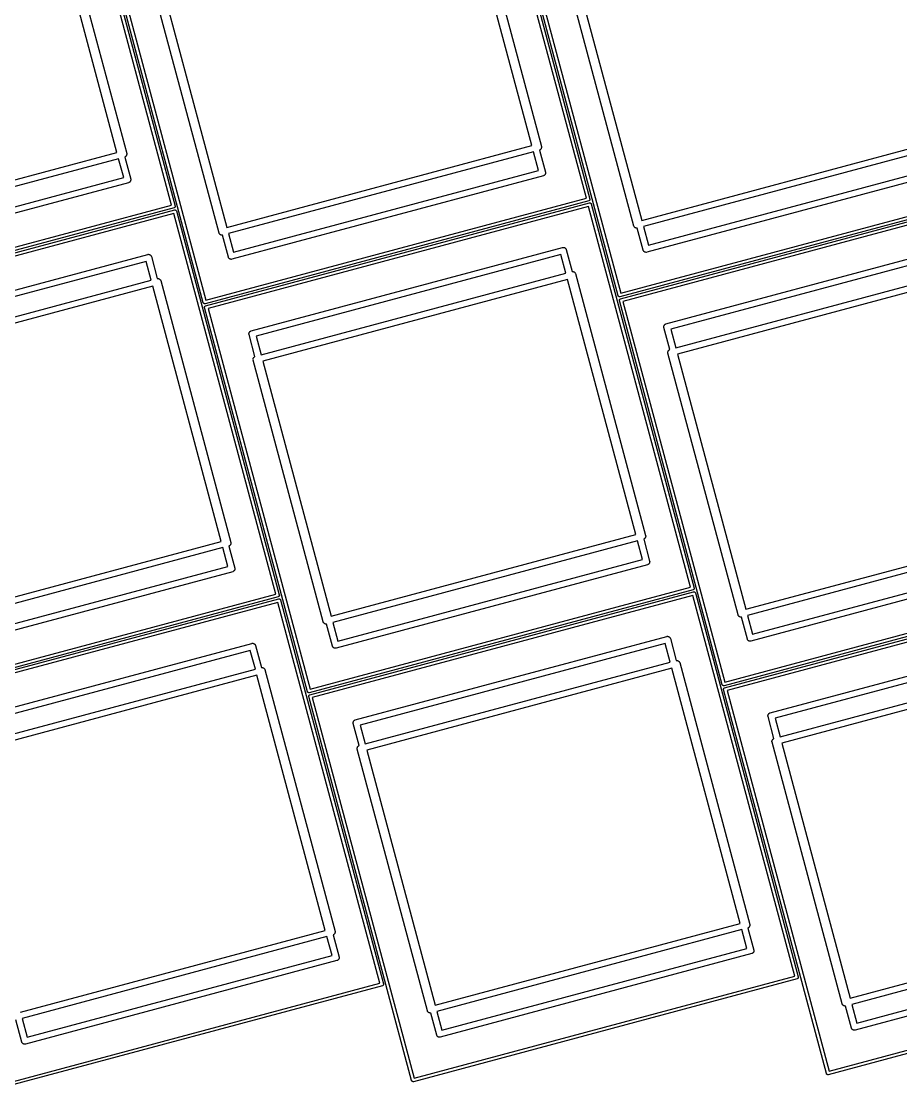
# Model space of a CAD drawing. Extents: x -24 to 329, y -138 to -2.
# Drawn here: x 226.9 to 268.5, y -109 to -58.5 of the extents above; entities that cross this region are included whole.
import ezdxf

# ---------------------------------------------------------------- set-up
doc = ezdxf.new("R2010")
doc.units = 0
doc.header["$MEASUREMENT"] = 0
doc.layers.add('BLACK', color=7, linetype='CONTINUOUS')

msp = doc.modelspace()

# ---------------------------------------------------------------- linework, layer by layer
at = {"layer": 'BLACK', "linetype": 'CONTINUOUS'}
for p, q in [((253.602, -66.911), (248.777, -48.9027)), ((248.903, -48.7832), (253.771, -66.9516)), ((233.969, -67.2413), (229.143, -49.233)), ((229.269, -49.1135), (234.137, -67.2819)), ((228.523, -52.4105), (231.843, -64.7997)), ((251.019, -64.4232), (247.783, -52.3491)), ((248.156, -52.0802), (251.476, -64.4694)), ((231.385, -64.7534), (228.15, -52.6794)), ((255.102, -71.5255), (250.233, -53.3571)), ((250.402, -53.3977), (255.227, -71.4061)), ((235.468, -71.8558), (230.6, -53.6874)), ((230.769, -53.728), (235.594, -71.7363)), ((255.848, -68.2285), (252.528, -55.8393)), ((252.986, -55.8856), (256.221, -67.9596)), ((236.214, -68.5588), (232.895, -56.1696)), ((233.352, -56.2158), (236.588, -68.2899)), ((256.221, -67.9596), (270.652, -64.0929)), ((236.588, -68.2899), (251.019, -64.4232)), ((251.403, -64.626), (251.392, -64.6336)), ((251.415, -64.6204), (251.403, -64.626)), ((251.425, -64.6109), (251.415, -64.6204)), ((251.435, -64.6033), (251.425, -64.6109)), ((251.443, -64.5924), (251.435, -64.6033)), ((251.453, -64.5829), (251.443, -64.5924)), ((251.458, -64.5709), (251.453, -64.5829)), ((251.466, -64.56), (251.458, -64.5709)), ((251.469, -64.5471), (251.466, -64.56)), ((251.475, -64.535), (251.469, -64.5471)), ((251.476, -64.5217), (251.475, -64.535)), ((251.476, -64.4694), (251.476, -64.4694)), ((251.476, -64.4694), (251.48, -64.4823)), ((251.48, -64.5089), (251.476, -64.5217)), ((251.48, -64.4823), (251.478, -64.4956)), ((251.478, -64.4956), (251.48, -64.5089)), ((270.73, -64.3827), (256.299, -68.2494)), ((216.954, -68.6202), (231.385, -64.7534)), ((231.463, -65.0432), (217.032, -68.91)), ((231.701, -65.9319), (231.463, -65.0432)), ((231.759, -64.9639), (231.752, -64.9656)), ((231.752, -64.9656), (232.033, -66.0118)), ((231.77, -64.9563), (231.759, -64.9639)), ((231.782, -64.9506), (231.77, -64.9563)), ((231.791, -64.9412), (231.782, -64.9506)), ((231.802, -64.9336), (231.791, -64.9412)), ((231.81, -64.9227), (231.802, -64.9336)), ((231.819, -64.9132), (231.81, -64.9227)), ((231.825, -64.9011), (231.819, -64.9132)), ((231.832, -64.8902), (231.825, -64.9011)), ((231.836, -64.8774), (231.832, -64.8902)), ((231.841, -64.8653), (231.836, -64.8774)), ((231.843, -64.852), (231.841, -64.8653)), ((231.843, -64.7997), (231.843, -64.7997)), ((231.843, -64.7997), (231.846, -64.8126)), ((231.846, -64.8391), (231.843, -64.852)), ((231.846, -64.8126), (231.845, -64.8259)), ((231.845, -64.8259), (231.846, -64.8391)), ((251.096, -64.7129), (236.665, -68.5797)), ((251.334, -65.6016), (251.096, -64.7129)), ((251.392, -64.6336), (251.386, -64.6353)), ((251.386, -64.6353), (251.666, -65.6815)), ((236.903, -69.4684), (251.334, -65.6016)), ((271.203, -65.5189), (256.457, -69.4701)), ((256.537, -69.1381), (270.968, -65.2713)), ((217.27, -69.7986), (231.701, -65.9319)), ((232, -66.1347), (231.992, -66.1456)), ((232.009, -66.1253), (232, -66.1347)), ((232.015, -66.1132), (232.009, -66.1253)), ((232.023, -66.1023), (232.015, -66.1132)), ((232.026, -66.0894), (232.023, -66.1023)), ((232.032, -66.0774), (232.026, -66.0894)), ((232.033, -66.0641), (232.032, -66.0774)), ((232.033, -66.0118), (232.033, -66.0118)), ((232.033, -66.0118), (232.036, -66.0247)), ((232.036, -66.0512), (232.033, -66.0641)), ((232.036, -66.0247), (232.035, -66.0379)), ((232.035, -66.0379), (232.036, -66.0512)), ((251.569, -65.8492), (236.823, -69.8003)), ((251.582, -65.8457), (251.569, -65.8491)), ((251.569, -65.8491), (251.569, -65.8492)), ((251.593, -65.8381), (251.582, -65.8457)), ((251.605, -65.8324), (251.593, -65.8381)), ((251.615, -65.823), (251.605, -65.8324)), ((251.626, -65.8154), (251.615, -65.823)), ((251.633, -65.8045), (251.626, -65.8154)), ((251.643, -65.795), (251.633, -65.8045)), ((251.648, -65.7829), (251.643, -65.795)), ((251.656, -65.772), (251.648, -65.7829)), ((251.659, -65.7592), (251.656, -65.772)), ((251.665, -65.7471), (251.659, -65.7592)), ((251.666, -65.7338), (251.665, -65.7471)), ((251.666, -65.6815), (251.666, -65.6815)), ((251.666, -65.6815), (251.67, -65.6944)), ((251.67, -65.7209), (251.666, -65.7338)), ((251.67, -65.6944), (251.669, -65.7077)), ((251.669, -65.7077), (251.67, -65.7209)), ((231.936, -66.1794), (217.19, -70.1306)), ((231.949, -66.176), (231.936, -66.1794)), ((231.936, -66.1794), (231.936, -66.1794)), ((231.96, -66.1683), (231.949, -66.176)), ((231.972, -66.1627), (231.96, -66.1683)), ((231.981, -66.1533), (231.972, -66.1627)), ((231.992, -66.1456), (231.981, -66.1533)), ((255.227, -71.4061), (273.236, -66.5807)), ((253.722, -67.0368), (235.553, -71.905)), ((235.58, -72.0031), (253.748, -67.1349)), ((235.594, -71.7363), (253.602, -66.911)), ((253.728, -67.035), (253.722, -67.0368)), ((253.722, -67.0368), (253.722, -67.0368)), ((253.734, -67.0311), (253.728, -67.035)), ((253.74, -67.0283), (253.734, -67.0311)), ((253.745, -67.0235), (253.74, -67.0283)), ((253.75, -67.0196), (253.745, -67.0235)), ((253.748, -67.1349), (253.755, -67.1332)), ((253.748, -67.1349), (253.748, -67.1349)), ((253.754, -67.0141), (253.75, -67.0196)), ((253.759, -67.0093), (253.754, -67.0141)), ((253.755, -67.1332), (253.761, -67.1338)), ((253.762, -67.0031), (253.759, -67.0093)), ((253.761, -67.1338), (253.768, -67.1332)), ((253.766, -66.9976), (253.762, -67.0031)), ((253.767, -66.9911), (253.766, -66.9976)), ((253.77, -66.9849), (253.767, -66.9911)), ((253.768, -67.1332), (253.775, -67.1349)), ((253.771, -66.9782), (253.77, -66.9849)), ((253.771, -66.9516), (253.771, -66.9516)), ((253.771, -66.9516), (253.773, -66.9582)), ((253.773, -66.9716), (253.771, -66.9782)), ((253.773, -66.9582), (253.772, -66.9649)), ((253.772, -66.9649), (253.773, -66.9716)), ((253.775, -67.1349), (253.781, -67.1355)), ((253.781, -67.1355), (253.787, -67.1384)), ((253.787, -67.1384), (253.794, -67.1401)), ((253.794, -67.1401), (253.8, -67.144)), ((253.8, -67.144), (253.806, -67.1469)), ((253.806, -67.1469), (253.81, -67.1517)), ((253.81, -67.1517), (253.816, -67.1555)), ((273.355, -66.7065), (255.187, -71.5747)), ((255.213, -71.6728), (273.382, -66.8046)), ((273.341, -66.9733), (255.333, -71.7986)), ((234.088, -67.3671), (215.92, -72.2353)), ((215.946, -72.3334), (234.115, -67.4652)), ((215.96, -72.0666), (233.969, -67.2413)), ((234.074, -67.6338), (216.066, -72.4592)), ((238.899, -85.6422), (234.074, -67.6338)), ((234.095, -67.3653), (234.088, -67.3671)), ((234.088, -67.3671), (234.088, -67.3671)), ((234.1, -67.3614), (234.095, -67.3653)), ((234.106, -67.3586), (234.1, -67.3614)), ((234.111, -67.3538), (234.106, -67.3586)), ((234.117, -67.3499), (234.111, -67.3538)), ((234.115, -67.4652), (234.121, -67.4634)), ((234.115, -67.4652), (234.115, -67.4652)), ((234.121, -67.3444), (234.117, -67.3499)), ((234.125, -67.3396), (234.121, -67.3444)), ((234.121, -67.4634), (234.128, -67.464)), ((234.128, -67.3334), (234.125, -67.3396)), ((234.132, -67.3279), (234.128, -67.3334)), ((234.128, -67.464), (234.135, -67.4634)), ((234.134, -67.3213), (234.132, -67.3279)), ((234.137, -67.3152), (234.134, -67.3213)), ((234.135, -67.4634), (234.141, -67.4652)), ((234.137, -67.2819), (234.137, -67.2819)), ((234.137, -67.2819), (234.139, -67.2884)), ((234.139, -67.3019), (234.137, -67.3085)), ((234.137, -67.3085), (234.137, -67.3152)), ((234.139, -67.2884), (234.139, -67.2952)), ((234.139, -67.2952), (234.139, -67.3019)), ((234.141, -67.4652), (234.148, -67.4658)), ((234.148, -67.4658), (234.154, -67.4686)), ((234.154, -67.4686), (234.161, -67.4704)), ((234.161, -67.4704), (234.166, -67.4743)), ((234.166, -67.4743), (234.172, -67.4771)), ((234.172, -67.4771), (234.177, -67.4819)), ((234.177, -67.4819), (234.183, -67.4858)), ((234.183, -67.4858), (234.186, -67.4914)), ((234.186, -67.4914), (234.191, -67.4961)), ((234.191, -67.4961), (234.194, -67.5023)), ((234.194, -67.5023), (234.198, -67.5078)), ((234.198, -67.5078), (234.2, -67.5144)), ((234.2, -67.5144), (234.2, -67.5144)), ((234.2, -67.5144), (239.068, -85.6828)), ((253.707, -67.3036), (235.699, -72.1289)), ((258.533, -85.3119), (253.707, -67.3036)), ((253.816, -67.1555), (253.82, -67.1611)), ((253.82, -67.1611), (253.825, -67.1659)), ((253.825, -67.1659), (253.828, -67.172)), ((253.828, -67.172), (253.831, -67.1775)), ((253.831, -67.1775), (253.833, -67.1841)), ((253.833, -67.1841), (253.833, -67.1841)), ((253.833, -67.1841), (258.701, -85.3525)), ((236.218, -68.5716), (236.214, -68.5588)), ((236.214, -68.5588), (236.214, -68.5588)), ((236.226, -68.5826), (236.218, -68.5716)), ((236.231, -68.5946), (236.226, -68.5826)), ((236.241, -68.6041), (236.231, -68.5946)), ((236.248, -68.615), (236.241, -68.6041)), ((236.259, -68.6226), (236.248, -68.615)), ((236.269, -68.632), (236.259, -68.6226)), ((236.281, -68.6377), (236.269, -68.632)), ((236.292, -68.6453), (236.281, -68.6377)), ((236.304, -68.6488), (236.292, -68.6453)), ((236.317, -68.6544), (236.304, -68.6488)), ((236.33, -68.6556), (236.317, -68.6544)), ((236.343, -68.659), (236.33, -68.6556)), ((236.356, -68.6579), (236.343, -68.659)), ((236.369, -68.659), (236.356, -68.6579)), ((236.375, -68.6573), (236.369, -68.659)), ((236.656, -69.7036), (236.375, -68.6573)), ((236.665, -68.5797), (236.903, -69.4684)), ((255.851, -68.2414), (255.848, -68.2285)), ((255.848, -68.2285), (255.848, -68.2285)), ((255.859, -68.2523), (255.851, -68.2414)), ((255.865, -68.2644), (255.859, -68.2523)), ((255.874, -68.2738), (255.865, -68.2644)), ((255.882, -68.2847), (255.874, -68.2738)), ((255.893, -68.2923), (255.882, -68.2847)), ((255.902, -68.3018), (255.893, -68.2923)), ((255.914, -68.3074), (255.902, -68.3018)), ((255.925, -68.315), (255.914, -68.3074)), ((255.938, -68.3185), (255.925, -68.315)), ((255.95, -68.3241), (255.938, -68.3185)), ((255.963, -68.3253), (255.95, -68.3241)), ((255.976, -68.3287), (255.963, -68.3253)), ((255.989, -68.3276), (255.976, -68.3287)), ((256.003, -68.3287), (255.989, -68.3276)), ((256.009, -68.3271), (256.003, -68.3287)), ((256.289, -69.3733), (256.009, -68.3271)), ((256.299, -68.2494), (256.537, -69.1381)), ((257.365, -72.8605), (272.111, -68.9093)), ((218.098, -73.521), (232.844, -69.5698)), ((232.844, -69.5698), (232.857, -69.5664)), ((232.844, -69.5698), (232.844, -69.5698)), ((232.857, -69.5664), (232.871, -69.5675)), ((232.871, -69.5675), (232.884, -69.5664)), ((232.884, -69.5664), (232.897, -69.5698)), ((232.897, -69.5698), (232.91, -69.571)), ((232.91, -69.571), (232.922, -69.5766)), ((232.922, -69.5766), (232.935, -69.5801)), ((232.935, -69.5801), (232.946, -69.5877)), ((232.946, -69.5877), (232.958, -69.5934)), ((232.958, -69.5934), (232.967, -69.6028)), ((232.967, -69.6028), (232.978, -69.6104)), ((232.978, -69.6104), (232.986, -69.6213)), ((232.986, -69.6213), (232.995, -69.6308)), ((232.995, -69.6308), (233.001, -69.6428)), ((233.001, -69.6428), (233.009, -69.6537)), ((233.009, -69.6537), (233.012, -69.6666)), ((233.012, -69.6666), (233.012, -69.6666)), ((233.012, -69.6666), (233.292, -70.7128)), ((237.732, -73.1907), (252.478, -69.2396)), ((252.398, -69.5716), (237.967, -73.4383)), ((252.636, -70.4602), (252.398, -69.5716)), ((252.478, -69.2396), (252.491, -69.2361)), ((252.478, -69.2396), (252.478, -69.2396)), ((252.491, -69.2361), (252.504, -69.2373)), ((252.504, -69.2373), (252.517, -69.2361)), ((252.517, -69.2361), (252.53, -69.2396)), ((252.53, -69.2396), (252.544, -69.2407)), ((252.544, -69.2407), (252.556, -69.2463)), ((252.556, -69.2463), (252.568, -69.2498)), ((252.568, -69.2498), (252.579, -69.2574)), ((252.579, -69.2574), (252.591, -69.2631)), ((252.591, -69.2631), (252.601, -69.2725)), ((252.601, -69.2725), (252.612, -69.2801)), ((252.612, -69.2801), (252.619, -69.2911)), ((252.619, -69.2911), (252.629, -69.3005)), ((252.629, -69.3005), (252.634, -69.3126)), ((252.634, -69.3126), (252.642, -69.3235)), ((252.642, -69.3235), (252.646, -69.3363)), ((252.646, -69.3363), (252.646, -69.3363)), ((252.646, -69.3363), (252.926, -70.3826)), ((256.293, -69.3862), (256.289, -69.3733)), ((256.289, -69.3733), (256.289, -69.3733)), ((256.3, -69.3971), (256.293, -69.3862)), ((256.306, -69.4091), (256.3, -69.3971)), ((256.315, -69.4186), (256.306, -69.4091)), ((256.323, -69.4295), (256.315, -69.4186)), ((256.334, -69.4371), (256.323, -69.4295)), ((256.343, -69.4466), (256.334, -69.4371)), ((256.355, -69.4522), (256.343, -69.4466)), ((256.366, -69.4598), (256.355, -69.4522)), ((256.379, -69.4633), (256.366, -69.4598)), ((256.391, -69.4689), (256.379, -69.4633)), ((256.405, -69.4701), (256.391, -69.4689)), ((256.418, -69.4735), (256.405, -69.4701)), ((256.431, -69.4724), (256.418, -69.4735)), ((256.444, -69.4735), (256.431, -69.4724)), ((256.457, -69.4701), (256.444, -69.4735)), ((256.457, -69.4701), (256.457, -69.4701)), ((272.032, -69.2413), (257.601, -73.108)), ((232.765, -69.9018), (218.334, -73.7686)), ((233.003, -70.7905), (232.765, -69.9018)), ((236.659, -69.7164), (236.656, -69.7036)), ((236.656, -69.7036), (236.656, -69.7036)), ((236.667, -69.7273), (236.659, -69.7164)), ((236.673, -69.7394), (236.667, -69.7273)), ((236.682, -69.7488), (236.673, -69.7394)), ((236.69, -69.7598), (236.682, -69.7488)), ((236.7, -69.7674), (236.69, -69.7598)), ((236.71, -69.7768), (236.7, -69.7674)), ((236.722, -69.7825), (236.71, -69.7768)), ((236.733, -69.7901), (236.722, -69.7825)), ((236.746, -69.7936), (236.733, -69.7901)), ((236.758, -69.7992), (236.746, -69.7936)), ((236.771, -69.8003), (236.758, -69.7992)), ((236.784, -69.8038), (236.771, -69.8003)), ((236.797, -69.8026), (236.784, -69.8038)), ((236.811, -69.8038), (236.797, -69.8026)), ((236.823, -69.8003), (236.811, -69.8038)), ((236.823, -69.8003), (236.823, -69.8003)), ((257.839, -73.9967), (272.27, -70.1299)), ((238.205, -74.327), (252.636, -70.4602)), ((252.926, -70.3826), (252.932, -70.3809)), ((252.932, -70.3809), (252.945, -70.382)), ((252.945, -70.382), (252.959, -70.3809)), ((252.959, -70.3809), (252.972, -70.3843)), ((252.972, -70.3843), (252.985, -70.3855)), ((252.985, -70.3855), (252.997, -70.3911)), ((252.997, -70.3911), (253.01, -70.3946)), ((253.01, -70.3946), (253.021, -70.4022)), ((253.021, -70.4022), (253.033, -70.4079)), ((253.033, -70.4079), (253.042, -70.4173)), ((253.042, -70.4173), (253.053, -70.4249)), ((253.053, -70.4249), (253.061, -70.4358)), ((253.061, -70.4358), (253.07, -70.4453)), ((253.07, -70.4453), (253.076, -70.4573)), ((253.076, -70.4573), (253.083, -70.4683)), ((253.083, -70.4683), (253.087, -70.4811)), ((253.087, -70.4811), (253.087, -70.4811)), ((253.087, -70.4811), (256.407, -82.8703)), ((272.347, -70.4197), (257.916, -74.2865)), ((218.572, -74.6572), (233.003, -70.7905)), ((233.08, -71.0803), (218.649, -74.947)), ((236.315, -83.1543), (233.08, -71.0803)), ((233.292, -70.7128), (233.299, -70.7112)), ((233.299, -70.7112), (233.312, -70.7123)), ((233.312, -70.7123), (233.325, -70.7112)), ((233.325, -70.7112), (233.338, -70.7146)), ((233.338, -70.7146), (233.351, -70.7158)), ((233.351, -70.7158), (233.363, -70.7214)), ((233.363, -70.7214), (233.376, -70.7249)), ((233.376, -70.7249), (233.387, -70.7325)), ((233.387, -70.7325), (233.399, -70.7381)), ((233.399, -70.7381), (233.409, -70.7476)), ((233.409, -70.7476), (233.42, -70.7552)), ((233.42, -70.7552), (233.427, -70.7661)), ((233.427, -70.7661), (233.437, -70.7755)), ((233.437, -70.7755), (233.442, -70.7876)), ((233.442, -70.7876), (233.45, -70.7985)), ((233.45, -70.7985), (233.453, -70.8114)), ((233.453, -70.8114), (233.453, -70.8114)), ((233.453, -70.8114), (236.773, -83.2006)), ((252.714, -70.75), (238.283, -74.6167)), ((255.949, -82.8241), (252.714, -70.75)), ((255.103, -71.5321), (255.102, -71.5255)), ((255.102, -71.5255), (255.102, -71.5255)), ((255.107, -71.5376), (255.103, -71.5321)), ((255.11, -71.5438), (255.107, -71.5376)), ((255.115, -71.5486), (255.11, -71.5438)), ((255.119, -71.5541), (255.115, -71.5486)), ((255.124, -71.558), (255.119, -71.5541)), ((255.129, -71.5628), (255.124, -71.558)), ((255.135, -71.5656), (255.129, -71.5628)), ((255.141, -71.5695), (255.135, -71.5656)), ((255.147, -71.5713), (255.141, -71.5695)), ((255.154, -71.5741), (255.147, -71.5713)), ((255.16, -71.5747), (255.154, -71.5741)), ((255.167, -71.5765), (255.16, -71.5747)), ((255.174, -71.5759), (255.167, -71.5765)), ((255.18, -71.5765), (255.174, -71.5759)), ((255.176, -71.7003), (255.181, -71.6956)), ((255.187, -71.5747), (255.18, -71.5765)), ((255.181, -71.6956), (255.185, -71.69)), ((255.185, -71.69), (255.19, -71.6861)), ((255.187, -71.5747), (255.187, -71.5747)), ((255.19, -71.6861), (255.195, -71.6813)), ((255.195, -71.6813), (255.201, -71.6785)), ((255.201, -71.6785), (255.207, -71.6746)), ((255.207, -71.6746), (255.213, -71.6728)), ((255.213, -71.6728), (255.213, -71.6728)), ((235.47, -71.8624), (235.468, -71.8558)), ((235.468, -71.8558), (235.468, -71.8558)), ((235.474, -71.8679), (235.47, -71.8624)), ((235.477, -71.874), (235.474, -71.8679)), ((235.481, -71.8788), (235.477, -71.874)), ((235.485, -71.8844), (235.481, -71.8788)), ((235.491, -71.8882), (235.485, -71.8844)), ((235.496, -71.893), (235.491, -71.8882)), ((235.502, -71.8959), (235.496, -71.893)), ((235.507, -71.8998), (235.502, -71.8959)), ((235.514, -71.9015), (235.507, -71.8998)), ((235.52, -71.9044), (235.514, -71.9015)), ((235.527, -71.905), (235.52, -71.9044)), ((235.533, -71.9067), (235.527, -71.905)), ((235.529, -72.0683), (235.53, -72.0617)), ((235.529, -72.075), (235.529, -72.0683)), ((235.529, -72.0817), (235.529, -72.075)), ((235.53, -72.0883), (235.529, -72.0817)), ((235.53, -72.0617), (235.531, -72.055)), ((240.399, -90.2567), (235.53, -72.0883)), ((235.53, -72.0883), (235.53, -72.0883)), ((235.531, -72.055), (235.534, -72.0488)), ((235.54, -71.9061), (235.533, -71.9067)), ((235.534, -72.0488), (235.536, -72.0423)), ((235.536, -72.0423), (235.54, -72.0368)), ((235.547, -71.9067), (235.54, -71.9061)), ((235.54, -72.0368), (235.542, -72.0306)), ((235.542, -72.0306), (235.547, -72.0258)), ((235.553, -71.905), (235.547, -71.9067)), ((235.547, -72.0258), (235.551, -72.0203)), ((235.551, -72.0203), (235.557, -72.0164)), ((235.553, -71.905), (235.553, -71.905)), ((235.557, -72.0164), (235.561, -72.0116)), ((235.561, -72.0116), (235.568, -72.0088)), ((235.568, -72.0088), (235.573, -72.0049)), ((235.573, -72.0049), (235.58, -72.0031)), ((235.58, -72.0031), (235.58, -72.0031)), ((235.699, -72.1289), (240.524, -90.1372)), ((255.162, -71.738), (255.164, -71.7314)), ((255.163, -71.7447), (255.162, -71.738)), ((255.162, -71.7515), (255.163, -71.7447)), ((255.164, -71.758), (255.162, -71.7515)), ((255.164, -71.7314), (255.165, -71.7247)), ((260.032, -89.9264), (255.164, -71.758)), ((255.164, -71.758), (255.164, -71.758)), ((255.165, -71.7247), (255.167, -71.7186)), ((255.167, -71.7186), (255.169, -71.712)), ((255.169, -71.712), (255.173, -71.7065)), ((255.173, -71.7065), (255.176, -71.7003)), ((255.333, -71.7986), (260.158, -89.8069)), ((237.687, -73.2169), (237.696, -73.2075)), ((237.696, -73.2075), (237.708, -73.2018)), ((237.708, -73.2018), (237.719, -73.1942)), ((237.719, -73.1942), (237.732, -73.1907)), ((237.732, -73.1907), (237.732, -73.1907)), ((257.265, -72.9887), (257.269, -72.9758)), ((257.266, -73.002), (257.265, -72.9887)), ((257.265, -73.0152), (257.266, -73.002)), ((257.269, -73.0281), (257.265, -73.0152)), ((257.269, -72.9758), (257.27, -72.9625)), ((257.549, -74.0743), (257.269, -73.0281)), ((257.269, -73.0281), (257.269, -73.0281)), ((257.27, -72.9625), (257.275, -72.9505)), ((257.275, -72.9505), (257.279, -72.9376)), ((257.279, -72.9376), (257.286, -72.9267)), ((257.286, -72.9267), (257.292, -72.9146)), ((257.292, -72.9146), (257.302, -72.9052)), ((257.302, -72.9052), (257.309, -72.8943)), ((257.309, -72.8943), (257.32, -72.8866)), ((257.32, -72.8866), (257.33, -72.8772)), ((257.33, -72.8772), (257.342, -72.8716)), ((257.342, -72.8716), (257.353, -72.8639)), ((257.353, -72.8639), (257.365, -72.8605)), ((257.365, -72.8605), (257.365, -72.8605)), ((257.601, -73.108), (257.839, -73.9967)), ((237.632, -73.319), (237.635, -73.3061)), ((237.633, -73.3322), (237.632, -73.319)), ((237.632, -73.3455), (237.633, -73.3322)), ((237.635, -73.3584), (237.632, -73.3455)), ((237.635, -73.3061), (237.636, -73.2928)), ((237.915, -74.4046), (237.635, -73.3584)), ((237.635, -73.3584), (237.635, -73.3584)), ((237.636, -73.2928), (237.642, -73.2807)), ((237.642, -73.2807), (237.645, -73.2679)), ((237.645, -73.2679), (237.653, -73.257)), ((237.653, -73.257), (237.659, -73.2449)), ((237.659, -73.2449), (237.668, -73.2355)), ((237.668, -73.2355), (237.676, -73.2245)), ((237.676, -73.2245), (237.687, -73.2169)), ((237.967, -73.4383), (238.205, -74.327)), ((257.455, -74.2008), (257.459, -74.1879)), ((257.456, -74.214), (257.455, -74.2008)), ((257.455, -74.2273), (257.456, -74.214)), ((257.459, -74.1879), (257.46, -74.1746)), ((257.46, -74.1746), (257.466, -74.1625)), ((257.466, -74.1625), (257.469, -74.1497)), ((257.469, -74.1497), (257.477, -74.1387)), ((257.477, -74.1387), (257.482, -74.1267)), ((257.482, -74.1267), (257.492, -74.1172)), ((257.492, -74.1172), (257.499, -74.1063)), ((257.499, -74.1063), (257.51, -74.0987)), ((257.51, -74.0987), (257.52, -74.0893)), ((257.52, -74.0893), (257.532, -74.0836)), ((257.532, -74.0836), (257.543, -74.076)), ((257.543, -74.076), (257.549, -74.0743)), ((237.822, -74.531), (237.825, -74.5182)), ((237.823, -74.5443), (237.822, -74.531)), ((237.822, -74.5576), (237.823, -74.5443)), ((237.825, -74.5705), (237.822, -74.5576)), ((237.825, -74.5182), (237.826, -74.5049)), ((241.145, -86.9597), (237.825, -74.5705)), ((237.825, -74.5705), (237.825, -74.5705)), ((237.826, -74.5049), (237.832, -74.4928)), ((237.832, -74.4928), (237.836, -74.4799)), ((237.836, -74.4799), (237.843, -74.469)), ((237.843, -74.469), (237.849, -74.457)), ((237.849, -74.457), (237.858, -74.4475)), ((237.858, -74.4475), (237.866, -74.4366)), ((237.866, -74.4366), (237.877, -74.429)), ((237.877, -74.429), (237.886, -74.4195)), ((237.886, -74.4195), (237.898, -74.4139)), ((237.898, -74.4139), (237.909, -74.4063)), ((237.909, -74.4063), (237.915, -74.4046)), ((238.283, -74.6167), (241.518, -86.6908)), ((257.459, -74.2402), (257.455, -74.2273)), ((260.778, -86.6294), (257.459, -74.2402)), ((257.459, -74.2402), (257.459, -74.2402)), ((257.916, -74.2865), (261.152, -86.3605)), ((261.152, -86.3605), (275.583, -82.4938)), ((275.66, -82.7835), (261.229, -86.6503)), ((221.885, -87.0211), (236.315, -83.1543)), ((236.755, -83.302), (236.75, -83.3141)), ((236.763, -83.2911), (236.755, -83.302)), ((236.766, -83.2783), (236.763, -83.2911)), ((236.772, -83.2662), (236.766, -83.2783)), ((236.773, -83.2529), (236.772, -83.2662)), ((236.773, -83.2006), (236.773, -83.2006)), ((236.773, -83.2006), (236.777, -83.2135)), ((236.777, -83.24), (236.773, -83.2529)), ((236.777, -83.2135), (236.775, -83.2268)), ((236.775, -83.2268), (236.777, -83.24)), ((241.518, -86.6908), (255.949, -82.8241)), ((256.027, -83.1138), (241.596, -86.9806)), ((256.265, -84.0025), (256.027, -83.1138)), ((256.323, -83.0345), (256.316, -83.0362)), ((256.316, -83.0362), (256.597, -84.0824)), ((256.334, -83.0269), (256.323, -83.0345)), ((256.346, -83.0212), (256.334, -83.0269)), ((256.355, -83.0118), (256.346, -83.0212)), ((256.366, -83.0042), (256.355, -83.0118)), ((256.374, -82.9933), (256.366, -83.0042)), ((256.383, -82.9838), (256.374, -82.9933)), ((256.389, -82.9717), (256.383, -82.9838)), ((256.396, -82.9608), (256.389, -82.9717)), ((256.4, -82.948), (256.396, -82.9608)), ((256.405, -82.9359), (256.4, -82.948)), ((256.407, -82.9226), (256.405, -82.9359)), ((256.407, -82.8703), (256.407, -82.8703)), ((256.407, -82.8703), (256.41, -82.8832)), ((256.41, -82.9097), (256.407, -82.9226)), ((256.41, -82.8832), (256.409, -82.8965)), ((256.409, -82.8965), (256.41, -82.9097)), ((236.393, -83.4441), (221.962, -87.3109)), ((236.631, -84.3328), (236.393, -83.4441)), ((236.689, -83.3648), (236.683, -83.3665)), ((236.683, -83.3665), (236.963, -84.4127)), ((236.7, -83.3572), (236.689, -83.3648)), ((236.712, -83.3515), (236.7, -83.3572)), ((236.722, -83.3421), (236.712, -83.3515)), ((236.732, -83.3345), (236.722, -83.3421)), ((236.74, -83.3235), (236.732, -83.3345)), ((236.75, -83.3141), (236.74, -83.3235)), ((261.467, -87.539), (275.898, -83.6722)), ((256.5, -84.25), (241.754, -88.2012)), ((241.834, -87.8692), (256.265, -84.0025)), ((256.513, -84.2466), (256.5, -84.25)), ((256.5, -84.25), (256.5, -84.25)), ((256.524, -84.2389), (256.513, -84.2466)), ((256.536, -84.2333), (256.524, -84.2389)), ((256.545, -84.2239), (256.536, -84.2333)), ((256.556, -84.2162), (256.545, -84.2239)), ((256.564, -84.2053), (256.556, -84.2162)), ((256.573, -84.1959), (256.564, -84.2053)), ((256.579, -84.1838), (256.573, -84.1959)), ((256.587, -84.1729), (256.579, -84.1838)), ((256.59, -84.16), (256.587, -84.1729)), ((256.596, -84.148), (256.59, -84.16)), ((256.597, -84.1347), (256.596, -84.148)), ((256.597, -84.0824), (256.597, -84.0824)), ((256.597, -84.0824), (256.6, -84.0953)), ((256.6, -84.1218), (256.597, -84.1347)), ((256.6, -84.0953), (256.599, -84.1086)), ((256.599, -84.1086), (256.6, -84.1218)), ((276.133, -83.9198), (261.387, -87.871)), ((236.866, -84.5803), (222.12, -88.5315)), ((222.2, -88.1995), (236.631, -84.3328)), ((236.879, -84.5769), (236.866, -84.5803)), ((236.866, -84.5803), (236.866, -84.5803)), ((236.89, -84.5692), (236.879, -84.5769)), ((236.902, -84.5636), (236.89, -84.5692)), ((236.912, -84.5542), (236.902, -84.5636)), ((236.923, -84.5465), (236.912, -84.5542)), ((236.93, -84.5356), (236.923, -84.5465)), ((236.94, -84.5262), (236.93, -84.5356)), ((236.945, -84.5141), (236.94, -84.5262)), ((236.953, -84.5032), (236.945, -84.5141)), ((236.956, -84.4903), (236.953, -84.5032)), ((236.962, -84.4783), (236.956, -84.4903)), ((236.963, -84.465), (236.962, -84.4783)), ((236.963, -84.4127), (236.963, -84.4127)), ((236.963, -84.4127), (236.967, -84.4256)), ((236.967, -84.4521), (236.963, -84.465)), ((236.967, -84.4256), (236.966, -84.4388)), ((236.966, -84.4388), (236.967, -84.4521)), ((240.524, -90.1372), (258.533, -85.3119)), ((278.286, -85.1074), (260.117, -89.9756)), ((260.144, -90.0737), (278.312, -85.2055)), ((260.158, -89.8069), (278.166, -84.9816)), ((239.019, -85.7679), (220.85, -90.6362)), ((220.891, -90.4675), (238.899, -85.6422)), ((239.025, -85.7662), (239.019, -85.7679)), ((239.019, -85.7679), (239.019, -85.7679)), ((239.031, -85.7623), (239.025, -85.7662)), ((239.037, -85.7594), (239.031, -85.7623)), ((239.042, -85.7547), (239.037, -85.7594)), ((239.047, -85.7508), (239.042, -85.7547)), ((239.051, -85.7452), (239.047, -85.7508)), ((239.056, -85.7404), (239.051, -85.7452)), ((239.059, -85.7343), (239.056, -85.7404)), ((239.063, -85.7288), (239.059, -85.7343)), ((239.064, -85.7222), (239.063, -85.7288)), ((239.067, -85.7161), (239.064, -85.7222)), ((239.068, -85.7093), (239.067, -85.7161)), ((239.068, -85.6828), (239.068, -85.6828)), ((239.068, -85.6828), (239.07, -85.6893)), ((239.07, -85.7028), (239.068, -85.7093)), ((239.07, -85.6893), (239.069, -85.6961)), ((239.069, -85.6961), (239.07, -85.7028)), ((258.652, -85.4377), (240.484, -90.3059)), ((240.51, -90.404), (258.679, -85.5358)), ((258.638, -85.7045), (240.63, -90.5298)), ((263.463, -103.713), (258.638, -85.7045)), ((258.659, -85.4359), (258.652, -85.4377)), ((258.652, -85.4377), (258.652, -85.4377)), ((258.664, -85.432), (258.659, -85.4359)), ((258.67, -85.4292), (258.664, -85.432)), ((258.675, -85.4244), (258.67, -85.4292)), ((258.681, -85.4205), (258.675, -85.4244)), ((258.679, -85.5358), (258.685, -85.534)), ((258.679, -85.5358), (258.679, -85.5358)), ((258.685, -85.415), (258.681, -85.4205)), ((258.689, -85.4102), (258.685, -85.415)), ((258.685, -85.534), (258.692, -85.5346)), ((258.692, -85.404), (258.689, -85.4102)), ((258.696, -85.3985), (258.692, -85.404)), ((258.692, -85.5346), (258.699, -85.534)), ((258.698, -85.3919), (258.696, -85.3985)), ((258.701, -85.3858), (258.698, -85.3919)), ((258.699, -85.534), (258.705, -85.5358)), ((258.701, -85.3525), (258.701, -85.3525)), ((258.701, -85.3525), (258.703, -85.359)), ((258.703, -85.3725), (258.701, -85.3791)), ((258.701, -85.3791), (258.701, -85.3858)), ((258.703, -85.359), (258.703, -85.3658)), ((258.703, -85.3658), (258.703, -85.3725)), ((258.705, -85.5358), (258.712, -85.5364)), ((258.712, -85.5364), (258.718, -85.5393)), ((258.718, -85.5393), (258.725, -85.541)), ((258.725, -85.541), (258.73, -85.5449)), ((258.73, -85.5449), (258.736, -85.5477)), ((258.736, -85.5477), (258.741, -85.5525)), ((258.741, -85.5525), (258.747, -85.5564)), ((258.747, -85.5564), (258.75, -85.562)), ((258.75, -85.562), (258.755, -85.5667)), ((258.755, -85.5667), (258.758, -85.5729)), ((258.758, -85.5729), (258.762, -85.5784)), ((258.762, -85.5784), (258.764, -85.585)), ((258.764, -85.585), (258.764, -85.585)), ((258.764, -85.585), (263.632, -103.753)), ((278.271, -85.3742), (260.263, -90.1995)), ((220.877, -90.7343), (239.045, -85.8661)), ((239.004, -86.0347), (220.996, -90.8601)), ((243.83, -104.043), (239.004, -86.0347)), ((239.045, -85.8661), (239.052, -85.8643)), ((239.045, -85.8661), (239.045, -85.8661)), ((239.052, -85.8643), (239.058, -85.8649)), ((239.058, -85.8649), (239.065, -85.8643)), ((239.065, -85.8643), (239.072, -85.8661)), ((239.072, -85.8661), (239.078, -85.8667)), ((239.078, -85.8667), (239.084, -85.8695)), ((239.084, -85.8695), (239.091, -85.8713)), ((239.091, -85.8713), (239.097, -85.8752)), ((239.097, -85.8752), (239.103, -85.878)), ((239.103, -85.878), (239.107, -85.8828)), ((239.107, -85.8828), (239.113, -85.8867)), ((239.113, -85.8867), (239.117, -85.8922)), ((239.117, -85.8922), (239.122, -85.897)), ((239.122, -85.897), (239.125, -85.9032)), ((239.125, -85.9032), (239.128, -85.9087)), ((239.128, -85.9087), (239.13, -85.9153)), ((239.13, -85.9153), (239.13, -85.9153)), ((239.13, -85.9153), (243.998, -104.084)), ((260.782, -86.6423), (260.778, -86.6294)), ((260.778, -86.6294), (260.778, -86.6294)), ((260.79, -86.6532), (260.782, -86.6423)), ((260.795, -86.6652), (260.79, -86.6532)), ((260.805, -86.6747), (260.795, -86.6652)), ((260.812, -86.6856), (260.805, -86.6747)), ((260.823, -86.6932), (260.812, -86.6856)), ((260.833, -86.7027), (260.823, -86.6932)), ((260.845, -86.7083), (260.833, -86.7027)), ((260.856, -86.7159), (260.845, -86.7083)), ((260.868, -86.7194), (260.856, -86.7159)), ((260.881, -86.725), (260.868, -86.7194)), ((260.894, -86.7262), (260.881, -86.725)), ((260.907, -86.7296), (260.894, -86.7262)), ((260.92, -86.7285), (260.907, -86.7296)), ((260.933, -86.7296), (260.92, -86.7285)), ((260.939, -86.7279), (260.933, -86.7296)), ((261.22, -87.7742), (260.939, -86.7279)), ((261.229, -86.6503), (261.467, -87.539)), ((241.148, -86.9725), (241.145, -86.9597)), ((241.145, -86.9597), (241.145, -86.9597)), ((241.156, -86.9834), (241.148, -86.9725)), ((241.162, -86.9955), (241.156, -86.9834)), ((241.171, -87.005), (241.162, -86.9955)), ((241.179, -87.0159), (241.171, -87.005)), ((241.19, -87.0235), (241.179, -87.0159)), ((241.199, -87.0329), (241.19, -87.0235)), ((241.211, -87.0386), (241.199, -87.0329)), ((241.222, -87.0462), (241.211, -87.0386)), ((241.235, -87.0497), (241.222, -87.0462)), ((241.247, -87.0553), (241.235, -87.0497)), ((241.26, -87.0565), (241.247, -87.0553)), ((241.273, -87.0599), (241.26, -87.0565)), ((241.286, -87.0587), (241.273, -87.0599)), ((241.3, -87.0599), (241.286, -87.0587)), ((241.306, -87.0582), (241.3, -87.0599)), ((241.586, -88.1044), (241.306, -87.0582)), ((241.596, -86.9806), (241.834, -87.8692)), ((262.296, -91.2614), (277.042, -87.3102)), ((242.662, -91.5916), (257.408, -87.6404)), ((257.408, -87.6404), (257.421, -87.637)), ((257.408, -87.6404), (257.408, -87.6404)), ((257.421, -87.637), (257.435, -87.6382)), ((257.435, -87.6382), (257.448, -87.637)), ((257.448, -87.637), (257.461, -87.6404)), ((257.461, -87.6404), (257.474, -87.6416)), ((257.474, -87.6416), (257.486, -87.6472)), ((257.486, -87.6472), (257.499, -87.6507)), ((257.499, -87.6507), (257.51, -87.6583)), ((257.51, -87.6583), (257.522, -87.664)), ((257.522, -87.664), (257.531, -87.6734)), ((257.531, -87.6734), (257.542, -87.681)), ((257.542, -87.681), (257.55, -87.6919)), ((257.55, -87.6919), (257.559, -87.7014)), ((257.559, -87.7014), (257.565, -87.7134)), ((257.565, -87.7134), (257.573, -87.7244)), ((257.573, -87.7244), (257.576, -87.7372)), ((257.576, -87.7372), (257.576, -87.7372)), ((257.576, -87.7372), (257.856, -88.7834)), ((261.223, -87.787), (261.22, -87.7742)), ((261.22, -87.7742), (261.22, -87.7742)), ((261.231, -87.798), (261.223, -87.787)), ((261.237, -87.81), (261.231, -87.798)), ((261.246, -87.8195), (261.237, -87.81)), ((261.254, -87.8304), (261.246, -87.8195)), ((261.264, -87.838), (261.254, -87.8304)), ((261.274, -87.8474), (261.264, -87.838)), ((261.286, -87.8531), (261.274, -87.8474)), ((261.297, -87.8607), (261.286, -87.8531)), ((276.962, -87.6422), (262.531, -91.5089)), ((223.029, -91.9219), (237.775, -87.9707)), ((237.695, -88.3027), (223.264, -92.1695)), ((237.933, -89.1914), (237.695, -88.3027)), ((237.775, -87.9707), (237.788, -87.9673)), ((237.775, -87.9707), (237.775, -87.9707)), ((237.788, -87.9673), (237.801, -87.9684)), ((237.801, -87.9684), (237.814, -87.9673)), ((237.814, -87.9673), (237.827, -87.9707)), ((237.827, -87.9707), (237.84, -87.9719)), ((237.84, -87.9719), (237.853, -87.9775)), ((237.853, -87.9775), (237.865, -87.981)), ((237.865, -87.981), (237.876, -87.9886)), ((237.876, -87.9886), (237.888, -87.9942)), ((237.888, -87.9942), (237.898, -88.0037)), ((237.898, -88.0037), (237.909, -88.0113)), ((237.909, -88.0113), (237.916, -88.0222)), ((237.916, -88.0222), (237.926, -88.0316)), ((237.926, -88.0316), (237.931, -88.0437)), ((237.931, -88.0437), (237.939, -88.0546)), ((237.939, -88.0546), (237.943, -88.0675)), ((237.943, -88.0675), (237.943, -88.0675)), ((237.943, -88.0675), (238.223, -89.1137)), ((241.586, -88.1045), (241.586, -88.1044)), ((241.59, -88.1173), (241.586, -88.1045)), ((241.597, -88.1282), (241.59, -88.1173)), ((241.603, -88.1403), (241.597, -88.1282)), ((241.612, -88.1497), (241.603, -88.1403)), ((241.62, -88.1607), (241.612, -88.1497)), ((241.631, -88.1683), (241.62, -88.1607)), ((241.64, -88.1777), (241.631, -88.1683)), ((241.652, -88.1833), (241.64, -88.1777)), ((241.663, -88.191), (241.652, -88.1833)), ((241.676, -88.1944), (241.663, -88.191)), ((241.688, -88.2001), (241.676, -88.1944)), ((241.702, -88.2012), (241.688, -88.2001)), ((241.714, -88.2047), (241.702, -88.2012)), ((241.728, -88.2035), (241.714, -88.2047)), ((241.741, -88.2047), (241.728, -88.2035)), ((241.754, -88.2012), (241.741, -88.2047)), ((241.754, -88.2012), (241.754, -88.2012)), ((257.329, -87.9724), (242.898, -91.8392)), ((257.567, -88.8611), (257.329, -87.9724)), ((261.31, -87.8642), (261.297, -87.8607)), ((261.322, -87.8698), (261.31, -87.8642)), ((261.335, -87.871), (261.322, -87.8698)), ((261.348, -87.8744), (261.335, -87.871)), ((261.361, -87.8732), (261.348, -87.8744)), ((261.375, -87.8744), (261.361, -87.8732)), ((261.387, -87.871), (261.375, -87.8744)), ((261.387, -87.871), (261.387, -87.871)), ((243.136, -92.7278), (257.567, -88.8611)), ((257.856, -88.7834), (257.863, -88.7818)), ((257.863, -88.7818), (257.876, -88.7829)), ((257.876, -88.7829), (257.889, -88.7818)), ((257.889, -88.7818), (257.902, -88.7852)), ((257.902, -88.7852), (257.915, -88.7864)), ((257.915, -88.7864), (257.927, -88.792)), ((257.927, -88.792), (257.94, -88.7955)), ((257.94, -88.7955), (257.951, -88.8031)), ((257.951, -88.8031), (257.963, -88.8087)), ((257.963, -88.8087), (257.973, -88.8182)), ((257.973, -88.8182), (257.984, -88.8258)), ((257.984, -88.8258), (257.991, -88.8367)), ((257.991, -88.8367), (258.001, -88.8461)), ((258.001, -88.8461), (258.006, -88.8582)), ((258.006, -88.8582), (258.014, -88.8691)), ((262.769, -92.3976), (277.2, -88.5308)), ((277.278, -88.8206), (262.847, -92.6873)), ((223.502, -93.0581), (237.933, -89.1914)), ((238.223, -89.1137), (238.229, -89.1121)), ((238.229, -89.1121), (238.242, -89.1132)), ((238.242, -89.1132), (238.256, -89.1121)), ((238.256, -89.1121), (238.269, -89.1155)), ((238.269, -89.1155), (238.282, -89.1167)), ((238.282, -89.1167), (238.294, -89.1223)), ((238.294, -89.1223), (238.307, -89.1257)), ((238.307, -89.1257), (238.318, -89.1334)), ((238.318, -89.1334), (238.33, -89.139)), ((238.33, -89.139), (238.339, -89.1484)), ((238.339, -89.1484), (238.35, -89.1561)), ((238.35, -89.1561), (238.358, -89.167)), ((238.358, -89.167), (238.367, -89.1764)), ((238.367, -89.1764), (238.373, -89.1885)), ((238.373, -89.1885), (238.38, -89.1994)), ((238.38, -89.1994), (238.384, -89.2123)), ((238.384, -89.2123), (238.384, -89.2123)), ((238.384, -89.2123), (241.704, -101.601)), ((257.644, -89.1509), (243.213, -93.0176)), ((260.88, -101.225), (257.644, -89.1509)), ((258.014, -88.8691), (258.017, -88.882)), ((258.017, -88.882), (258.017, -88.882)), ((258.017, -88.882), (261.337, -101.271)), ((238.011, -89.4811), (223.58, -93.3479)), ((241.246, -101.555), (238.011, -89.4811)), ((240.4, -90.2632), (240.399, -90.2567)), ((240.399, -90.2567), (240.399, -90.2567)), ((240.404, -90.2688), (240.4, -90.2632)), ((240.407, -90.2749), (240.404, -90.2688)), ((240.412, -90.2797), (240.407, -90.2749)), ((240.416, -90.2853), (240.412, -90.2797)), ((240.421, -90.2891), (240.416, -90.2853)), ((240.426, -90.2939), (240.421, -90.2891)), ((240.432, -90.2968), (240.426, -90.2939)), ((240.438, -90.3007), (240.432, -90.2968)), ((240.444, -90.3024), (240.438, -90.3007)), ((240.451, -90.3053), (240.444, -90.3024)), ((240.457, -90.3059), (240.451, -90.3053)), ((240.464, -90.3076), (240.457, -90.3059)), ((240.471, -90.307), (240.464, -90.3076)), ((240.477, -90.3076), (240.471, -90.307)), ((240.484, -90.3059), (240.477, -90.3076)), ((240.484, -90.3059), (240.484, -90.3059)), ((260.034, -89.933), (260.032, -89.9264)), ((260.032, -89.9264), (260.032, -89.9264)), ((260.038, -89.9385), (260.034, -89.933)), ((260.041, -89.9446), (260.038, -89.9385)), ((260.045, -89.9494), (260.041, -89.9446)), ((260.049, -89.955), (260.045, -89.9494)), ((260.055, -89.9589), (260.049, -89.955)), ((260.06, -89.9636), (260.055, -89.9589)), ((260.066, -89.9665), (260.06, -89.9636)), ((260.071, -89.9704), (260.066, -89.9665)), ((260.078, -89.9721), (260.071, -89.9704)), ((260.084, -89.975), (260.078, -89.9721)), ((260.091, -89.9756), (260.084, -89.975)), ((260.097, -89.9773), (260.091, -89.9756)), ((260.093, -90.1389), (260.094, -90.1323)), ((260.093, -90.1456), (260.093, -90.1389)), ((260.093, -90.1524), (260.093, -90.1456)), ((260.094, -90.1589), (260.093, -90.1524)), ((260.094, -90.1323), (260.095, -90.1256)), ((264.963, -108.327), (260.094, -90.1589)), ((260.094, -90.1589), (260.094, -90.1589)), ((260.095, -90.1256), (260.098, -90.1194)), ((260.104, -89.9768), (260.097, -89.9773)), ((260.098, -90.1194), (260.1, -90.1129)), ((260.1, -90.1129), (260.104, -90.1074)), ((260.111, -89.9773), (260.104, -89.9768)), ((260.104, -90.1074), (260.106, -90.1012)), ((260.106, -90.1012), (260.111, -90.0964)), ((260.117, -89.9756), (260.111, -89.9773)), ((260.111, -90.0964), (260.115, -90.0909)), ((260.115, -90.0909), (260.121, -90.087)), ((260.117, -89.9756), (260.117, -89.9756)), ((260.121, -90.087), (260.125, -90.0822)), ((260.125, -90.0822), (260.132, -90.0794)), ((260.132, -90.0794), (260.137, -90.0755)), ((260.137, -90.0755), (260.144, -90.0737)), ((260.144, -90.0737), (260.144, -90.0737)), ((260.263, -90.1995), (265.088, -108.208)), ((240.459, -90.4691), (240.461, -90.4626)), ((240.46, -90.4759), (240.459, -90.4691)), ((240.459, -90.4826), (240.46, -90.4759)), ((240.461, -90.4892), (240.459, -90.4826)), ((240.461, -90.4626), (240.462, -90.4559)), ((245.329, -108.658), (240.461, -90.4892)), ((240.461, -90.4892), (240.461, -90.4892)), ((240.462, -90.4559), (240.464, -90.4497)), ((240.464, -90.4497), (240.466, -90.4432)), ((240.466, -90.4432), (240.47, -90.4376)), ((240.47, -90.4376), (240.473, -90.4315)), ((240.473, -90.4315), (240.478, -90.4267)), ((240.478, -90.4267), (240.482, -90.4212)), ((240.482, -90.4212), (240.487, -90.4173)), ((240.487, -90.4173), (240.492, -90.4125)), ((240.492, -90.4125), (240.498, -90.4096)), ((240.498, -90.4096), (240.504, -90.4058)), ((240.504, -90.4058), (240.51, -90.404)), ((240.51, -90.404), (240.51, -90.404)), ((240.63, -90.5298), (245.455, -108.538)), ((262.196, -91.3896), (262.199, -91.3767)), ((262.197, -91.4028), (262.196, -91.3896)), ((262.199, -91.3767), (262.2, -91.3634)), ((262.2, -91.3634), (262.206, -91.3513)), ((262.206, -91.3513), (262.209, -91.3385)), ((262.209, -91.3385), (262.217, -91.3276)), ((262.217, -91.3276), (262.223, -91.3155)), ((262.223, -91.3155), (262.232, -91.3061)), ((262.232, -91.3061), (262.24, -91.2951)), ((262.24, -91.2951), (262.251, -91.2875)), ((262.251, -91.2875), (262.26, -91.2781)), ((262.26, -91.2781), (262.272, -91.2724)), ((262.272, -91.2724), (262.283, -91.2648)), ((262.283, -91.2648), (262.296, -91.2614)), ((262.296, -91.2614), (262.296, -91.2614)), ((242.562, -91.7199), (242.566, -91.707)), ((242.563, -91.7331), (242.562, -91.7199)), ((242.562, -91.7464), (242.563, -91.7331)), ((242.566, -91.7593), (242.562, -91.7464)), ((242.566, -91.707), (242.567, -91.6937)), ((242.846, -92.8055), (242.566, -91.7593)), ((242.566, -91.7593), (242.566, -91.7593)), ((242.567, -91.6937), (242.572, -91.6816)), ((242.572, -91.6816), (242.576, -91.6688)), ((242.576, -91.6688), (242.583, -91.6578)), ((242.583, -91.6578), (242.589, -91.6458)), ((242.589, -91.6458), (242.599, -91.6363)), ((242.599, -91.6363), (242.606, -91.6254)), ((242.606, -91.6254), (242.617, -91.6178)), ((242.617, -91.6178), (242.627, -91.6084)), ((242.627, -91.6084), (242.639, -91.6027)), ((242.639, -91.6027), (242.65, -91.5951)), ((242.65, -91.5951), (242.662, -91.5916)), ((242.662, -91.5916), (242.662, -91.5916)), ((242.898, -91.8392), (243.136, -92.7278)), ((262.196, -91.4161), (262.197, -91.4028)), ((262.199, -91.429), (262.196, -91.4161)), ((262.479, -92.4752), (262.199, -91.429)), ((262.199, -91.429), (262.199, -91.429)), ((262.531, -91.5089), (262.769, -92.3976)), ((242.757, -92.9058), (242.763, -92.8937)), ((242.763, -92.8937), (242.766, -92.8808)), ((242.766, -92.8808), (242.774, -92.8699)), ((242.774, -92.8699), (242.779, -92.8578)), ((242.779, -92.8578), (242.789, -92.8484)), ((242.789, -92.8484), (242.796, -92.8375)), ((242.796, -92.8375), (242.807, -92.8299)), ((242.807, -92.8299), (242.817, -92.8204)), ((242.817, -92.8204), (242.829, -92.8148)), ((242.829, -92.8148), (242.84, -92.8072)), ((242.84, -92.8072), (242.846, -92.8055)), ((262.386, -92.6016), (262.389, -92.5888)), ((262.387, -92.6149), (262.386, -92.6016)), ((262.386, -92.6282), (262.387, -92.6149)), ((262.389, -92.6411), (262.386, -92.6282)), ((262.389, -92.5888), (262.39, -92.5755)), ((265.709, -105.03), (262.389, -92.6411)), ((262.389, -92.6411), (262.389, -92.6411)), ((262.39, -92.5755), (262.396, -92.5634)), ((262.396, -92.5634), (262.4, -92.5506)), ((262.4, -92.5506), (262.407, -92.5396)), ((262.407, -92.5396), (262.413, -92.5276)), ((262.413, -92.5276), (262.422, -92.5181)), ((262.422, -92.5181), (262.43, -92.5072)), ((262.43, -92.5072), (262.441, -92.4996)), ((262.441, -92.4996), (262.45, -92.4902)), ((262.45, -92.4902), (262.462, -92.4845)), ((262.462, -92.4845), (262.473, -92.4769)), ((262.473, -92.4769), (262.479, -92.4752)), ((262.847, -92.6873), (266.082, -104.761)), ((242.752, -92.9319), (242.756, -92.9191)), ((242.753, -92.9452), (242.752, -92.9319)), ((242.752, -92.9585), (242.753, -92.9452)), ((242.756, -92.9714), (242.752, -92.9585)), ((242.756, -92.9191), (242.757, -92.9058)), ((246.075, -105.361), (242.756, -92.9714)), ((242.756, -92.9714), (242.756, -92.9714)), ((243.213, -93.0176), (246.449, -105.092)), ((266.082, -104.761), (280.513, -100.895)), ((246.449, -105.092), (260.88, -101.225)), ((261.253, -101.435), (261.247, -101.437)), ((261.247, -101.437), (261.527, -102.483)), ((261.264, -101.428), (261.253, -101.435)), ((261.276, -101.422), (261.264, -101.428)), ((261.286, -101.413), (261.276, -101.422)), ((261.296, -101.405), (261.286, -101.413)), ((261.304, -101.394), (261.296, -101.405)), ((261.314, -101.385), (261.304, -101.394)), ((261.319, -101.373), (261.314, -101.385)), ((261.327, -101.362), (261.319, -101.373)), ((261.33, -101.349), (261.327, -101.362)), ((261.336, -101.337), (261.33, -101.349)), ((261.337, -101.323), (261.336, -101.337)), ((261.337, -101.271), (261.337, -101.271)), ((261.337, -101.271), (261.341, -101.284)), ((261.341, -101.311), (261.337, -101.323)), ((261.341, -101.284), (261.339, -101.297)), ((261.339, -101.297), (261.341, -101.311)), ((280.591, -101.184), (266.16, -105.051)), ((226.815, -105.422), (241.246, -101.555)), ((241.324, -101.845), (226.893, -105.712)), ((241.562, -102.734), (241.324, -101.845)), ((241.62, -101.766), (241.613, -101.767)), ((241.613, -101.767), (241.894, -102.814)), ((241.631, -101.758), (241.62, -101.766)), ((241.643, -101.752), (241.631, -101.758)), ((241.652, -101.743), (241.643, -101.752)), ((241.663, -101.735), (241.652, -101.743)), ((241.671, -101.724), (241.663, -101.735)), ((241.68, -101.715), (241.671, -101.724)), ((241.686, -101.703), (241.68, -101.715)), ((241.693, -101.692), (241.686, -101.703)), ((241.697, -101.679), (241.693, -101.692)), ((241.702, -101.667), (241.697, -101.679)), ((241.704, -101.654), (241.702, -101.667)), ((241.704, -101.601), (241.704, -101.601)), ((241.704, -101.601), (241.707, -101.614)), ((241.707, -101.641), (241.704, -101.654)), ((241.707, -101.614), (241.706, -101.628)), ((241.706, -101.628), (241.707, -101.641)), ((260.957, -101.515), (246.526, -105.381)), ((261.195, -102.403), (260.957, -101.515)), ((246.764, -106.27), (261.195, -102.403)), ((261.527, -102.483), (261.527, -102.483)), ((261.527, -102.483), (261.531, -102.496)), ((261.531, -102.496), (261.53, -102.509)), ((281.064, -102.321), (266.318, -106.272)), ((266.398, -105.94), (280.829, -102.073)), ((241.797, -102.981), (227.051, -106.932)), ((227.131, -106.6), (241.562, -102.734)), ((241.81, -102.978), (241.797, -102.981)), ((241.797, -102.981), (241.797, -102.981)), ((241.821, -102.97), (241.81, -102.978)), ((241.833, -102.964), (241.821, -102.97)), ((241.842, -102.955), (241.833, -102.964)), ((241.853, -102.947), (241.842, -102.955)), ((241.861, -102.937), (241.853, -102.947)), ((241.87, -102.927), (241.861, -102.937)), ((241.876, -102.915), (241.87, -102.927)), ((241.884, -102.904), (241.876, -102.915)), ((241.887, -102.891), (241.884, -102.904)), ((241.893, -102.879), (241.887, -102.891)), ((241.894, -102.866), (241.893, -102.879)), ((241.894, -102.814), (241.894, -102.814)), ((241.894, -102.814), (241.897, -102.826)), ((241.897, -102.853), (241.894, -102.866)), ((241.897, -102.826), (241.896, -102.84)), ((241.896, -102.84), (241.897, -102.853)), ((261.43, -102.651), (246.684, -106.602)), ((261.443, -102.647), (261.43, -102.651)), ((261.43, -102.651), (261.43, -102.651)), ((261.454, -102.64), (261.443, -102.647)), ((261.466, -102.634), (261.454, -102.64)), ((261.476, -102.625), (261.466, -102.634)), ((261.487, -102.617), (261.476, -102.625)), ((261.494, -102.606), (261.487, -102.617)), ((261.504, -102.597), (261.494, -102.606)), ((261.509, -102.585), (261.504, -102.597)), ((261.517, -102.574), (261.509, -102.585)), ((261.52, -102.561), (261.517, -102.574)), ((261.526, -102.549), (261.52, -102.561)), ((261.527, -102.536), (261.526, -102.549)), ((261.531, -102.523), (261.527, -102.536)), ((261.53, -102.509), (261.531, -102.523)), ((283.216, -103.508), (265.048, -108.376)), ((265.088, -108.208), (283.097, -103.383)), ((263.583, -103.839), (245.414, -108.707)), ((245.455, -108.538), (263.463, -103.713)), ((263.589, -103.837), (263.583, -103.839)), ((263.583, -103.839), (263.583, -103.839)), ((263.595, -103.833), (263.589, -103.837)), ((263.601, -103.83), (263.595, -103.833)), ((263.606, -103.825), (263.601, -103.83)), ((263.611, -103.821), (263.606, -103.825)), ((263.615, -103.816), (263.611, -103.821)), ((263.62, -103.811), (263.615, -103.816)), ((263.623, -103.805), (263.62, -103.811)), ((263.627, -103.799), (263.623, -103.805)), ((263.628, -103.793), (263.627, -103.799)), ((263.631, -103.787), (263.628, -103.793)), ((263.632, -103.78), (263.631, -103.787)), ((263.632, -103.753), (263.632, -103.753)), ((263.632, -103.753), (263.634, -103.76)), ((263.634, -103.773), (263.632, -103.78)), ((263.634, -103.76), (263.633, -103.767)), ((263.633, -103.767), (263.634, -103.773)), ((243.949, -104.169), (225.781, -109.037)), ((225.821, -108.868), (243.83, -104.043)), ((243.956, -104.167), (243.949, -104.169)), ((243.949, -104.169), (243.949, -104.169)), ((243.961, -104.163), (243.956, -104.167)), ((243.967, -104.16), (243.961, -104.163)), ((243.972, -104.156), (243.967, -104.16)), ((243.978, -104.152), (243.972, -104.156)), ((243.982, -104.146), (243.978, -104.152)), ((243.986, -104.141), (243.982, -104.146)), ((243.989, -104.135), (243.986, -104.141)), ((243.993, -104.13), (243.989, -104.135)), ((243.995, -104.123), (243.993, -104.13)), ((243.998, -104.117), (243.995, -104.123)), ((243.998, -104.084), (243.998, -104.084)), ((243.998, -104.084), (244, -104.09)), ((244, -104.104), (243.998, -104.11)), ((243.998, -104.11), (243.998, -104.117)), ((244, -104.09), (244, -104.097)), ((244, -104.097), (244, -104.104)), ((246.079, -105.373), (246.075, -105.361)), ((246.075, -105.361), (246.075, -105.361)), ((246.087, -105.384), (246.079, -105.373)), ((246.092, -105.396), (246.087, -105.384)), ((246.102, -105.406), (246.092, -105.396)), ((246.109, -105.417), (246.102, -105.406)), ((246.12, -105.424), (246.109, -105.417)), ((246.13, -105.434), (246.12, -105.424)), ((246.142, -105.439), (246.13, -105.434)), ((246.153, -105.447), (246.142, -105.439)), ((246.165, -105.451), (246.153, -105.447)), ((246.178, -105.456), (246.165, -105.451)), ((246.191, -105.457), (246.178, -105.456)), ((246.204, -105.461), (246.191, -105.457)), ((246.217, -105.46), (246.204, -105.461)), ((246.23, -105.461), (246.217, -105.46)), ((246.236, -105.459), (246.23, -105.461)), ((246.517, -106.505), (246.236, -105.459)), ((246.526, -105.381), (246.764, -106.27)), ((265.712, -105.043), (265.709, -105.03)), ((265.709, -105.03), (265.709, -105.03)), ((265.72, -105.054), (265.712, -105.043)), ((265.726, -105.066), (265.72, -105.054)), ((265.735, -105.076), (265.726, -105.066)), ((265.743, -105.086), (265.735, -105.076)), ((265.754, -105.094), (265.743, -105.086)), ((265.763, -105.104), (265.754, -105.094)), ((265.775, -105.109), (265.763, -105.104)), ((265.786, -105.117), (265.775, -105.109)), ((265.799, -105.12), (265.786, -105.117)), ((265.811, -105.126), (265.799, -105.12)), ((265.824, -105.127), (265.811, -105.126)), ((265.837, -105.131), (265.824, -105.127)), ((265.85, -105.129), (265.837, -105.131)), ((265.864, -105.131), (265.85, -105.129)), ((265.87, -105.129), (265.864, -105.131)), ((266.15, -106.175), (265.87, -105.129)), ((266.16, -105.051), (266.398, -105.94)), ((226.883, -106.836), (226.603, -105.789)), ((226.893, -105.712), (227.131, -106.6)), ((246.52, -106.518), (246.517, -106.505)), ((246.517, -106.505), (246.517, -106.505)), ((246.528, -106.529), (246.52, -106.518)), ((246.534, -106.541), (246.528, -106.529)), ((266.154, -106.188), (266.15, -106.175)), ((266.15, -106.175), (266.15, -106.175)), ((266.161, -106.199), (266.154, -106.188)), ((266.167, -106.211), (266.161, -106.199)), ((266.176, -106.22), (266.167, -106.211)), ((266.184, -106.231), (266.176, -106.22)), ((266.195, -106.239), (266.184, -106.231)), ((266.204, -106.248), (266.195, -106.239)), ((266.217, -106.254), (266.204, -106.248)), ((266.227, -106.262), (266.217, -106.254)), ((266.24, -106.265), (266.227, -106.262)), ((266.252, -106.271), (266.24, -106.265)), ((266.266, -106.272), (266.252, -106.271)), ((266.279, -106.275), (266.266, -106.272)), ((266.292, -106.274), (266.279, -106.275)), ((266.305, -106.275), (266.292, -106.274)), ((266.318, -106.272), (266.305, -106.275)), ((266.318, -106.272), (266.318, -106.272)), ((226.887, -106.848), (226.883, -106.836)), ((226.883, -106.836), (226.883, -106.836)), ((226.894, -106.859), (226.887, -106.848)), ((226.9, -106.871), (226.894, -106.859)), ((226.909, -106.881), (226.9, -106.871)), ((226.917, -106.892), (226.909, -106.881)), ((226.928, -106.899), (226.917, -106.892)), ((226.937, -106.909), (226.928, -106.899)), ((226.949, -106.915), (226.937, -106.909)), ((226.96, -106.922), (226.949, -106.915)), ((226.973, -106.926), (226.96, -106.922)), ((226.985, -106.931), (226.973, -106.926)), ((226.999, -106.932), (226.985, -106.931)), ((227.011, -106.936), (226.999, -106.932)), ((227.025, -106.935), (227.011, -106.936)), ((227.038, -106.936), (227.025, -106.935)), ((227.051, -106.932), (227.038, -106.936)), ((227.051, -106.932), (227.051, -106.932)), ((246.543, -106.551), (246.534, -106.541)), ((246.551, -106.562), (246.543, -106.551)), ((246.561, -106.569), (246.551, -106.562)), ((246.571, -106.579), (246.561, -106.569)), ((246.583, -106.584), (246.571, -106.579)), ((246.594, -106.592), (246.583, -106.584)), ((246.607, -106.595), (246.594, -106.592)), ((246.619, -106.601), (246.607, -106.595)), ((246.632, -106.602), (246.619, -106.601)), ((246.645, -106.606), (246.632, -106.602)), ((246.658, -106.604), (246.645, -106.606)), ((246.672, -106.606), (246.658, -106.604)), ((246.684, -106.602), (246.672, -106.606)), ((246.684, -106.602), (246.684, -106.602)), ((264.964, -108.334), (264.963, -108.327)), ((264.963, -108.327), (264.963, -108.327)), ((264.968, -108.339), (264.964, -108.334)), ((264.971, -108.346), (264.968, -108.339)), ((264.976, -108.35), (264.971, -108.346)), ((264.98, -108.356), (264.976, -108.35)), ((264.985, -108.36), (264.98, -108.356)), ((264.99, -108.365), (264.985, -108.36)), ((264.996, -108.367), (264.99, -108.365)), ((265.002, -108.371), (264.996, -108.367)), ((265.008, -108.373), (265.002, -108.371)), ((265.015, -108.376), (265.008, -108.373)), ((265.021, -108.376), (265.015, -108.376)), ((265.028, -108.378), (265.021, -108.376)), ((265.035, -108.378), (265.028, -108.378)), ((265.041, -108.378), (265.035, -108.378)), ((265.048, -108.376), (265.041, -108.378)), ((265.048, -108.376), (265.048, -108.376)), ((245.331, -108.664), (245.329, -108.658)), ((245.329, -108.658), (245.329, -108.658)), ((245.335, -108.67), (245.331, -108.664)), ((245.338, -108.676), (245.335, -108.67)), ((245.342, -108.681), (245.338, -108.676)), ((245.346, -108.686), (245.342, -108.681)), ((245.352, -108.69), (245.346, -108.686)), ((245.357, -108.695), (245.352, -108.69)), ((245.363, -108.698), (245.357, -108.695)), ((245.368, -108.702), (245.363, -108.698)), ((245.375, -108.703), (245.368, -108.702)), ((245.381, -108.706), (245.375, -108.703)), ((245.388, -108.707), (245.381, -108.706)), ((245.394, -108.709), (245.388, -108.707)), ((245.401, -108.708), (245.394, -108.709)), ((245.408, -108.709), (245.401, -108.708)), ((245.414, -108.707), (245.408, -108.709)), ((245.414, -108.707), (245.414, -108.707))]:
    msp.add_line(p, q, dxfattribs=at)

doc.saveas('drawing.dxf')
